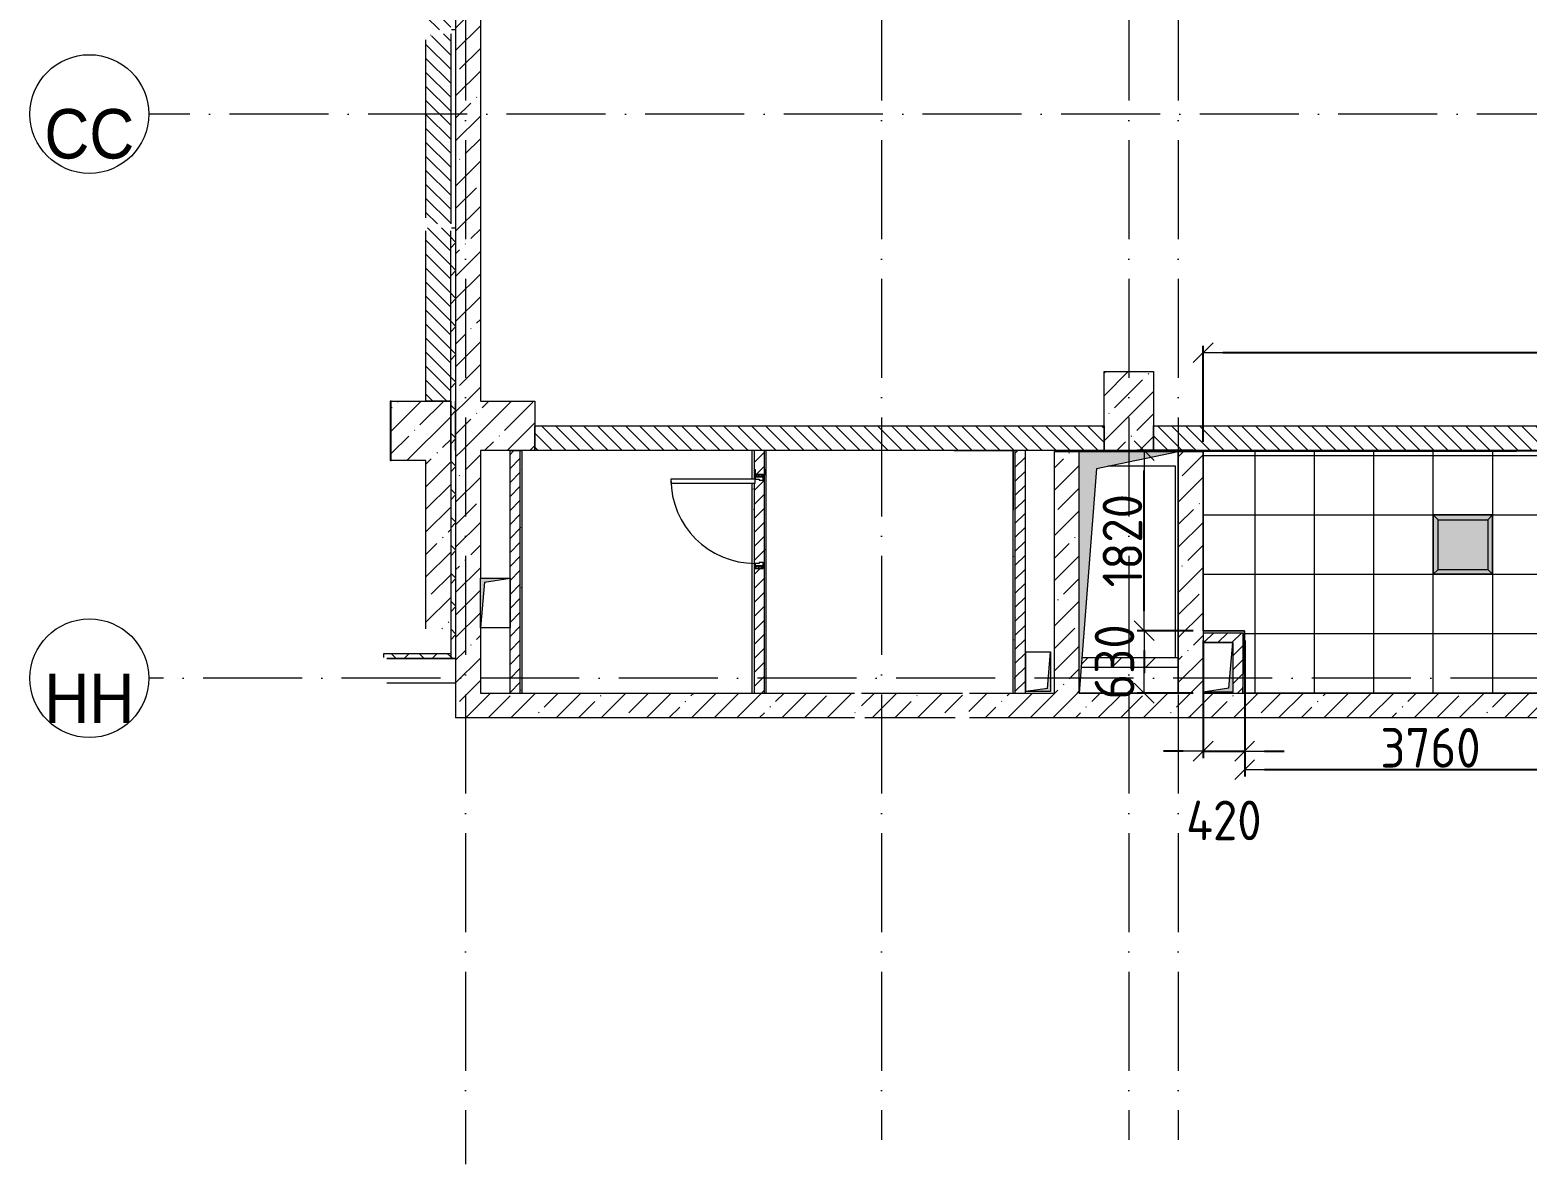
# Model space of a CAD drawing. Header units: millimetres. Extents: x -537608 to 253996, y -217170 to 186033.
# Drawn here: x 222978 to 238101, y 104171 to 115629 of the extents above; entities that cross this region are included whole.
import ezdxf

# ---------------------------------------------------------------- set-up
doc = ezdxf.new("R2010")
doc.units = ezdxf.units.MM
doc.linetypes.add('50_200_ШТРИХ_1Т_ш5_п1_п1_', pattern=[1400, 1000, -200, 0, -200])
doc.linetypes.add('IMPORT-Разомкнутая', pattern=[211666.660309, 126999.998093, -84666.662216])
for name, color, linetype, lineweight in [('A-CLNG', 7, 'Continuous', 9), ('A-CLNG-PATT', 7, 'Continuous', 9), ('A-DETL-1', 7, 'IMPORT-Разомкнутая', 5), ('A-DETL-5', 7, '50_200_ШТРИХ_1Т_ш5_п1_п1_', 5), ('A-DOOR', 7, 'Continuous', 9), ('A-DOOR-1', 7, 'Continuous', 5), ('A-DOOR-FRAM', 7, 'Continuous', 9), ('A-DOOR-FRAM-1', 7, 'Continuous', 5), ('A-FLOR', 7, 'Continuous', 9), ('A-WALL', 7, 'Continuous', 5), ('A-WALL-FNSH-1', 7, 'Continuous', 5), ('I-WALL', 7, 'Continuous', 5), ('S-COLS', 7, 'Continuous', 9), ('S-COLS-1', 7, 'Continuous', 5), ('Размеры', 7, 'Continuous', 15)]:
    doc.layers.add(name, color=color, linetype=linetype, lineweight=lineweight)
for name, color, linetype, lineweight, true_color in [('A-DETL-6', 7, 'Continuous', 9, 0x0070df), ('A-DETL-GENF-1', 7, 'Continuous', 9, 0xffffff), ('A-GENM-1', 7, 'Continuous', 9, 0xaaaaaa), ('A-GENM-2', 7, 'Continuous', 20, 0xaaaaaa), ('I-WALL-2', 7, 'Continuous', 5, 0x787878), ('M-EQPM-1', 7, 'Continuous', 9, 0xaaaaaa), ('M-EQPM-2', 7, 'Continuous', 9, 0xe2e2e2), ('Оси-1', 7, 'Continuous', 20, 0xaaaaaa), ('Оси-2', 7, 'Continuous', 9, 0xaaaaaa), ('Оси-3', 7, '50_200_ШТРИХ_1Т_ш5_п1_п1_', 9, 0xaaaaaa)]:
    doc.layers.add(name, color=color, linetype=linetype, lineweight=lineweight, true_color=true_color)
doc.styles.add('Arial', font='arial.ttf', dxfattribs={"width": 0.9, "height": 500})
doc.styles.add('СПДС', font='isocpeur.ttf', dxfattribs={"width": 0.9})
doc.dimstyles.new('Больше Размера А3', dxfattribs={"dimtxt": 400, "dimasz": 200, "dimexe": 70, "dimexo": 100, "dimgap": 20, "dimtad": 1, "dimdec": 0, "dimrnd": 10, "dimzin": 0, "dimdsep": 46, "dimtxsty": 'СПДС', "dimblk": 'ARROWHEAD_6', "dimcen": 1, "dimclrd": 256, "dimclre": 256, "dimclrt": 256, "dimazin": 0, "dimtfac": 1, "dimtdec": 0, "dimtmove": 2, "dimatfit": 3, "dimfxl": 1, "dimtolj": 1, "dimtzin": 0, "dimarcsym": 0})
pattern_1 = [(45, (177078.66, 41498.28), (-228.0985, 228.0985), []), (45, (177306.76, 41498.28), (-228.0985, 228.0985), [403.225, -80.645, 6.706, -73.939])]
pattern_2 = [(45, (177078.66, 41498.28), (-70.71068, 70.71068), [])]
pattern_3 = [(0, (177078.66, 41498.28), (406.4, 101.6), [6.706, -298.094, 6.706, -298.094, -1625.6]), (0, (177078.66, 41498.28), (406.4, 101.6), [-609.6, 6.706, -602.894, 6.706, -298.094, -711.2]), (0, (177078.66, 41498.28), (406.4, 101.6), [-1524, 6.706, -196.494, 6.706, -501.294]), (120, (177231.06, 41549.08), (-291.18818, 301.15272), [6.706, -298.094, 6.706, -298.094, -1625.6]), (120, (177231.06, 41549.08), (-291.18818, 301.15272), [-609.6, 6.706, -602.894, 6.706, -298.094, -711.2]), (120, (177231.06, 41549.08), (-291.18818, 301.15272), [-1524, 6.706, -196.494, 6.706, -501.294]), (240, (177281.86, 41752.28), (-115.21182, -402.75272), [6.706, -298.094, 6.706, -298.094, -1625.6]), (240, (177281.86, 41752.28), (-115.21182, -402.75272), [-609.6, 6.706, -602.894, 6.706, -298.094, -711.2]), (240, (177281.86, 41752.28), (-115.21182, -402.75272), [-1524, 6.706, -196.494, 6.706, -501.294])]
pattern_4 = [(135, (177078.66, 41498.28), (-70.71068, -70.71068), [])]
pattern_5 = [(45, (177078.66, 41498.28), (-141.42136, 141.42136), []), (135, (177078.66, 41498.28), (-141.42136, -141.42136), [])]

# ---------------------------------------------------------------- blocks, each defined once
blk = doc.blocks.new('110_Дверь_СКБ_1Ст1 - СОШ_Д-24_Дв_950x2100h_С_У и душ в комнате инструктора_ С_У медблока_ С_У персонала пищеблок-25939817-АИ_План потолка_1 этаж')
at = {"layer": 'A-DOOR-1'}
h = blk.add_hatch(dxfattribs=at)
h.set_pattern_fill('FP_117', color=256, style=0, pattern_type=2)
h.set_pattern_definition([(45, (-296.384, 134.685), (-14.1421, 14.1421), []), (135, (-296.384, 134.685), (-14.1421, -14.1421), [])])
h.paths.add_polyline_path([(-462.5, -40), (-437.5, -40), (-437.5, 40), (-462.5, 40)])
at = {"layer": 'A-DOOR-FRAM-1'}
h = blk.add_hatch(dxfattribs=at)
h.set_pattern_fill('FP_118', color=256, style=0, pattern_type=2)
h.set_pattern_definition([(135, (1826.41, 134.685), (-14.14214, -14.14214), []), (225, (1826.41, 134.685), (14.14214, -14.14214), [])])
h.paths.add_polyline_path([(462.5, -40), (487.5, -40), (487.5, 40), (462.5, 40)])
at = {"layer": 'A-DOOR'}
for p, q in [((437.5, 890), (397.5, 890)), ((397.5, 890), (397.5, 40)), ((437.5, 40), (437.5, 890)), ((397.5, 40), (437.5, 40))]:
    blk.add_line(p, q, dxfattribs=at)
at = {"layer": 'A-DOOR-1'}
blk.add_arc((437.5, 40), 850, 90, 180, dxfattribs=at)
at = {"layer": 'A-DOOR-FRAM'}
for p, q in [((-437.5, 40), (-462.5, 40)), ((-462.5, 40), (-462.5, -40)), ((-412.5, 40), (-437.5, 40)), ((-437.5, 40), (-437.5, -40)), ((-437.5, -40), (-437.5, 40)), ((-412.5, 0), (-412.5, 40)), ((-402.5, 0), (-412.5, 0)), ((-402.5, -40), (-402.5, 0)), ((437.5, 0), (427.5, 0)), ((427.5, 0), (427.5, -40)), ((437.5, 40), (437.5, 0)), ((462.5, 40), (437.5, 40)), ((462.5, -40), (462.5, 40)), ((487.5, 40), (462.5, 40)), ((462.5, 40), (462.5, -40)), ((487.5, -40), (487.5, 40)), ((-462.5, -40), (-437.5, -40)), ((-437.5, -40), (-402.5, -40)), ((427.5, -40), (462.5, -40)), ((462.5, -40), (487.5, -40))]:
    blk.add_line(p, q, dxfattribs=at)
blk = doc.blocks.new('Канал вертикальный прямоугольный - Шахта - значок проема-25054684-АИ_План потолка_1 этаж')
at = {"layer": 'M-EQPM-2'}
blk.add_hatch(color=256, dxfattribs=at).paths.add_polyline_path([(-500, -1220), (-328, 1048), (500, 1220), (-500, 1220), (-500, -920)])
at = {"layer": 'M-EQPM-1'}
for p, q in [((-500, -1220), (-500, 1220)), ((-500, 1220), (500, 1220)), ((-328, 1048), (500, 1220)), ((500, 1220), (500, -1220)), ((-328, 1048), (-500, -1220)), ((500, -1220), (-500, -1220))]:
    blk.add_line(p, q, dxfattribs=at)
blk = doc.blocks.new('Канал вертикальный прямоугольный - Шахта - значок проема-24087344-АИ_План потолка_1 этаж')
at = {"layer": 'M-EQPM-2'}
blk.add_hatch(color=256, dxfattribs=at).paths.add_polyline_path([(-150, 250), (-150, -250), (-110, 210), (150, 250), (-110, 250)])
at = {"layer": 'M-EQPM-1'}
for p, q in [((-150, -250), (-150, 250)), ((-150, 250), (150, 250)), ((-110, 210), (-150, -250)), ((-110, 210), (150, 250)), ((150, 250), (150, -250)), ((150, -250), (-150, -250))]:
    blk.add_line(p, q, dxfattribs=at)
blk = doc.blocks.new('Канал вертикальный прямоугольный - Шахта - значок проема-24087386-АИ_План потолка_1 этаж')
at = {"layer": 'M-EQPM-2'}
blk.add_hatch(color=256, dxfattribs=at).paths.add_polyline_path([(-125, 200), (-125, -200), (-92.5, 167.5), (125, 200), (-92.5, 200)])
at = {"layer": 'M-EQPM-1'}
for p, q in [((-125, -200), (-125, 200)), ((-125, 200), (125, 200)), ((-92.5, 167.5), (-125, -200)), ((-92.5, 167.5), (125, 200)), ((125, 200), (125, -200)), ((125, -200), (-125, -200))]:
    blk.add_line(p, q, dxfattribs=at)
blk = doc.blocks.new('Фахверк 100_16 - Фахверк 100_1-25916431-АИ_План потолка_1 этаж')
at = {"layer": 'A-GENM-2'}
for p, q in [((2175, 81411), (2175, 81466)), ((2175, 81466), (2200, 81466)), ((2180, 81411), (2175, 81411)), ((2200, 81461), (2180, 81461)), ((2180, 81461), (2180, 81411)), ((2280, 81466), (2285, 81466)), ((2280, 81411), (2280, 81461)), ((2285, 81411), (2280, 81411)), ((2285, 81466), (2285, 81411))]:
    blk.add_line(p, q, dxfattribs=at)
blk = doc.blocks.new('Ось сетки - Круг_Ø6_00__ISO-2_5_0_9K_-17386508-АИ_План потолка_1 этаж')
at = {"layer": 'Оси-1'}
blk.add_circle((0, 0), 3, dxfattribs=at)
blk = doc.blocks.new('ARROWHEAD_6')
at = {"color": 0, "linetype": 'Continuous'}
for p, q in [((0, 0), (-1, 0)), ((-0.5, -0.5), (0.5, 0.5))]:
    blk.add_line(p, q, dxfattribs=at)
blk = doc.blocks.new('*D160')
at = {"layer": 'Defpoints', "color": 0, "transparency": 16777216}
for p in [(244340, 112369), (234829, 111369), (244340, 111369)]:
    blk.add_point(p, dxfattribs=at)
at = {"layer": 'Размеры', "lineweight": -2, "transparency": 16777216}
for p, q in [((234829, 111469), (234829, 112439)), ((235029, 112369), (244140, 112369)), ((244340, 111469), (244340, 112439))]:
    blk.add_line(p, q, dxfattribs=at)
at = {"layer": 'Размеры', "lineweight": -2, "transparency": 16777216, "xscale": 200, "yscale": 200, "zscale": 200, "rotation": 180}
blk.add_blockref('ARROWHEAD_6', (234829, 112369), dxfattribs=at)
at = {"layer": 'Размеры', "lineweight": -2, "transparency": 16777216, "xscale": 200, "yscale": 200, "zscale": 200}
blk.add_blockref('ARROWHEAD_6', (244340, 112369), dxfattribs=at)
at = {"layer": 'Размеры', "transparency": 16777216, "insert": (239585, 112589), "char_height": 400, "attachment_point": 5, "style": 'СПДС'}
blk.add_mtext('\\A1;9510', dxfattribs=at)
blk = doc.blocks.new('*D163')
at = {"layer": 'Defpoints', "color": 0, "transparency": 16777216}
for p in [(234234, 111379), (234829, 111379), (234829, 109559)]:
    blk.add_point(p, dxfattribs=at)
at = {"layer": 'Размеры', "lineweight": -2, "transparency": 16777216}
for p, q in [((234729, 111379), (234164, 111379)), ((234234, 109759), (234234, 111179)), ((234729, 109559), (234164, 109559))]:
    blk.add_line(p, q, dxfattribs=at)
at = {"layer": 'Размеры', "lineweight": -2, "transparency": 16777216, "xscale": 200, "yscale": 200, "zscale": 200}
for p, rotation in [((234234, 111379), 90), ((234234, 109559), 270)]:
    blk.add_blockref('ARROWHEAD_6', p, dxfattribs=dict(at, rotation=rotation))
at = {"layer": 'Размеры', "transparency": 16777216, "insert": (234014, 110469), "char_height": 400, "attachment_point": 5, "rotation": 90, "style": 'СПДС'}
blk.add_mtext('\\A1;1820', dxfattribs=at)
blk = doc.blocks.new('*D164')
at = {"layer": 'Defpoints', "color": 0, "transparency": 16777216}
for p in [(234829, 109559), (235249, 109559), (235249, 108343)]:
    blk.add_point(p, dxfattribs=at)
at = {"layer": 'Размеры', "lineweight": -2, "transparency": 16777216}
for p, q in [((234829, 109459), (234829, 108273)), ((235249, 109459), (235249, 108273)), ((234629, 108343), (234429, 108343)), ((234829, 108343), (235249, 108343)), ((235449, 108343), (235649, 108343))]:
    blk.add_line(p, q, dxfattribs=at)
at = {"layer": 'Размеры', "lineweight": -2, "transparency": 16777216, "xscale": 200, "yscale": 200, "zscale": 200}
blk.add_blockref('ARROWHEAD_6', (234829, 108343), dxfattribs=at)
at = {"layer": 'Размеры', "lineweight": -2, "transparency": 16777216, "xscale": 200, "yscale": 200, "zscale": 200, "rotation": 180}
blk.add_blockref('ARROWHEAD_6', (235249, 108343), dxfattribs=at)
at = {"layer": 'Размеры', "transparency": 16777216, "insert": (235039, 107643), "char_height": 400, "attachment_point": 5, "style": 'СПДС'}
blk.add_mtext('\\A1;420', dxfattribs=at)
blk = doc.blocks.new('*D165')
at = {"layer": 'Defpoints', "color": 0, "transparency": 16777216}
for p in [(239004, 109819), (235249, 109559), (239004, 108156)]:
    blk.add_point(p, dxfattribs=at)
at = {"layer": 'Размеры', "lineweight": -2, "transparency": 16777216}
for p, q in [((239004, 109719), (239004, 108086)), ((235249, 109459), (235249, 108086)), ((235449, 108156), (238804, 108156))]:
    blk.add_line(p, q, dxfattribs=at)
at = {"layer": 'Размеры', "lineweight": -2, "transparency": 16777216, "xscale": 200, "yscale": 200, "zscale": 200, "rotation": 180}
blk.add_blockref('ARROWHEAD_6', (235249, 108156), dxfattribs=at)
at = {"layer": 'Размеры', "lineweight": -2, "transparency": 16777216, "xscale": 200, "yscale": 200, "zscale": 200}
blk.add_blockref('ARROWHEAD_6', (239004, 108156), dxfattribs=at)
at = {"layer": 'Размеры', "transparency": 16777216, "insert": (237126, 108376), "char_height": 400, "attachment_point": 5, "style": 'СПДС'}
blk.add_mtext('\\A1;3760', dxfattribs=at)
blk = doc.blocks.new('*D171')
at = {"layer": 'Defpoints', "color": 0, "transparency": 16777216}
for p in [(234829, 109559), (234234, 108929), (234829, 108929)]:
    blk.add_point(p, dxfattribs=at)
at = {"layer": 'Размеры', "lineweight": -2, "transparency": 16777216}
for p, q in [((234729, 109559), (234164, 109559)), ((234234, 109359), (234234, 109129)), ((234729, 108929), (234164, 108929))]:
    blk.add_line(p, q, dxfattribs=at)
at = {"layer": 'Размеры', "lineweight": -2, "transparency": 16777216, "xscale": 200, "yscale": 200, "zscale": 200}
for p, rotation in [((234234, 109559), 90), ((234234, 108929), 270)]:
    blk.add_blockref('ARROWHEAD_6', p, dxfattribs=dict(at, rotation=rotation))
at = {"layer": 'Размеры', "transparency": 16777216, "insert": (233934, 109244), "char_height": 400, "attachment_point": 5, "rotation": 90, "style": 'СПДС'}
blk.add_mtext('\\A1;630', dxfattribs=at)

msp = doc.modelspace()

# ---------------------------------------------------------------- hatches: boundary and pattern name
at = {"layer": 'A-CLNG-PATT'}
h = msp.add_hatch(dxfattribs=at)
h.set_pattern_fill('FP_322', color=256, style=0, pattern_type=2)
h.set_pattern_definition([(0, (241953.66, 109529.3), (0, -600), []), (270, (241953.66, 109529.3), (-600, -4e-14), [])])
h.paths.add_polyline_path([(235801.6697, 108929.3258), (239003.6584, 108929.3258), (239003.6584, 109819.3258), (240078.6584, 109819.3258), (240078.6584, 109409.3258), (241454.7194, 109409.3258), (241455.189, 108929.3258), (245778.6584, 108929.3258), (245778.6584, 109178.9783), (246278.6584, 109178.9783), (246278.6584, 108929.3258), (248553.6584, 108929.3258), (248553.6584, 111378.9783), (244760.3938, 111378.9783), (244760.3938, 111049.3258), (244320.3938, 111049.3258), (244320.3938, 111378.9783), (243618.6584, 111378.9783), (243618.6584, 111370.9783), (243548.6584, 111370.9783), (243548.6584, 111378.9783), (243538.6584, 111378.9783), (243538.6584, 110428.9783), (243488.6584, 110428.9783), (243488.6584, 111378.9783), (241688.6584, 111378.9783), (241688.6584, 110428.9783), (241638.6584, 110428.9783), (241638.6584, 111378.9783), (241628.6584, 111378.9783), (241628.6584, 111370.9783), (241558.6584, 111370.9783), (241558.6584, 111378.9783), (241454.7194, 111378.9783), (240714.7194, 111378.9783), (234828.6584, 111378.9783), (234828.6584, 109559.3258), (235248.6584, 109559.3258), (235248.6584, 108929.3258)])
h.paths.add_polyline_path([(246278.6584, 110129.3258), (246153.6584, 110129.3258), (246153.6584, 110729.3258), (246753.6584, 110729.3258), (246753.6584, 110129.3258)], flags=16)
h.paths.add_polyline_path([(242553.6584, 110129.3258), (241953.6584, 110129.3258), (241953.6584, 110729.3258), (242553.6584, 110729.3258), (242553.6584, 110244.7092)], flags=16)
h.paths.add_polyline_path([(237753.6584, 110129.3258), (237153.6584, 110129.3258), (237153.6584, 110729.3258), (237753.6584, 110729.3258), (237753.6584, 110286.2876)], flags=16)
at = {"layer": 'A-DETL-GENF-1'}
msp.add_hatch(color=256, dxfattribs=at).paths.add_polyline_path([(237753.6584, 110129.3258), (237753.6584, 110729.3258), (237153.6584, 110729.3258), (237153.6584, 110129.3258), (237219.2073, 110129.3258)])
at = {"layer": 'A-WALL'}
h = msp.add_hatch(dxfattribs=at)
h.set_pattern_fill('FP_1', color=256, style=0, pattern_type=2)
h.set_pattern_definition(pattern_1)
h.paths.add_polyline_path([(227296.4444, 108929.3258), (227528.6584, 108929.3258), (227528.6584, 111378.9783), (227278.6584, 111378.9783), (227278.6584, 108929.3258)])
h.paths.add_polyline_path([(227528.6584, 111878.9783), (227528.6584, 116829.3258), (227278.6584, 116829.3258), (227278.6584, 111878.9783)])
h.paths.add_polyline_path([(227367.7164, 117329.3258), (227528.6584, 117329.3258), (227528.6584, 123179.3258), (227278.6584, 123179.3258), (227278.6584, 117329.3258)])
h.paths.add_polyline_path([(227278.6584, 123679.3258), (227528.6584, 123679.3258), (227528.6584, 126679.3258), (227278.6584, 126679.3258), (227278.6584, 126335.5142)])
h = msp.add_hatch(dxfattribs=at)
h.set_pattern_fill('FP_1', color=256, style=0, pattern_type=2)
h.set_pattern_definition(pattern_1)
h.paths.add_polyline_path([(233328.6584, 108929.3258), (233578.6584, 108929.3258), (233578.6584, 111369.3258), (233328.6584, 111369.3258), (233328.6584, 109231.7068)])
h = msp.add_hatch(dxfattribs=at)
h.set_pattern_fill('FP_1', color=256, style=0, pattern_type=2)
h.set_pattern_definition(pattern_1)
h.paths.add_polyline_path([(234827.4141, 108929.3258), (234828.6584, 108929.3258), (234828.6584, 111369.3258), (234578.6584, 111369.3258), (234578.6584, 108929.3258), (234703.6584, 108929.3258)])
h = msp.add_hatch(dxfattribs=at)
h.set_pattern_fill('FP_1', color=256, style=0, pattern_type=2)
h.set_pattern_definition(pattern_1)
h.paths.add_polyline_path([(226978.6584, 109579.3258), (227228.6584, 109579.3258), (227228.6584, 111278.9783), (226978.6584, 111278.9783), (226978.6584, 109995.0506)])
h = msp.add_hatch(dxfattribs=at)
h.set_pattern_fill('FP_1', color=256, style=0, pattern_type=2)
h.set_pattern_definition(pattern_1)
h.paths.add_polyline_path([(234703.6584, 108679.3258), (234703.6584, 108929.3258), (232463.5478, 108929.3258), (232463.5478, 108679.3258), (234384.1322, 108679.3258)])
h.paths.add_polyline_path([(227278.6584, 108679.3258), (231313.5478, 108679.3258), (231313.5478, 108929.3258), (227278.6584, 108929.3258), (227278.6584, 108779.3258)])
h.paths.add_polyline_path([(231423.5478, 108679.3258), (232363.5478, 108679.3258), (232363.5478, 108719.3258), (232353.5478, 108719.3258), (232353.5478, 108759.3258), (232398.5478, 108759.3258), (232398.5478, 108929.3258), (231378.5478, 108929.3258), (231378.5478, 108759.3258), (231423.5478, 108759.3258), (231423.5478, 108719.3258), (231413.5478, 108719.3258), (231413.5478, 108679.3258)])
h = msp.add_hatch(dxfattribs=at)
h.set_pattern_fill('FP_1', color=256, style=0, pattern_type=2)
h.set_pattern_definition(pattern_1)
h.paths.add_polyline_path([(235801.6697, 108679.3258), (240328.6584, 108679.3258), (240328.6584, 108929.3258), (240079.5591, 108928.4251), (240078.6584, 108929.3258), (234703.6584, 108929.3258), (234703.6584, 108679.3258), (235266.1439, 108679.3258)])
at = {"layer": 'I-WALL'}
h = msp.add_hatch(dxfattribs=at)
h.set_pattern_fill('FP_2', color=256, style=0, pattern_type=2)
h.set_pattern_definition(pattern_4)
h.paths.add_polyline_path([(227228.6584, 111878.9783), (227228.6584, 113629.3258), (226978.6584, 113629.3258), (226978.6584, 111878.9783)])
h.paths.add_polyline_path([(227058.6584, 113669.3258), (227228.6584, 113669.3258), (227228.6584, 115589.3258), (227058.6584, 115589.3258), (227058.6584, 115569.3258), (227028.6584, 115569.3258), (227028.6584, 115579.3258), (226978.6584, 115579.3258), (226978.6584, 113679.3258), (227028.6584, 113679.3258), (227028.6584, 113689.3258), (227058.6584, 113689.3258), (227058.6584, 113679.3258)])
h.paths.add_polyline_path([(226978.6584, 115629.3258), (227228.6584, 115629.3258), (227228.6584, 116728.9783), (226978.6584, 116728.9783), (226978.6584, 115659.3258)])
h.paths.add_polyline_path([(226978.6584, 117328.9783), (227228.6584, 117328.9783), (227228.6584, 123079.3258), (226978.6584, 123079.3258), (226978.6584, 117481.3313)])
h.paths.add_polyline_path([(226978.6584, 123679.3258), (227228.6584, 123679.3258), (227228.6584, 126578.9783), (226978.6584, 126578.9783), (226978.6584, 126335.5142)])
h = msp.add_hatch(dxfattribs=at)
h.set_pattern_fill('FP_123', color=256, style=0, pattern_type=2)
h.set_pattern_definition(pattern_5)
h.paths.add_polyline_path([(227228.6584, 109279.3258), (227278.6584, 109279.3258), (227278.6584, 113629.3258), (227236.6584, 113629.3258), (227236.6584, 113599.3258), (227228.6584, 113599.3258), (227228.6584, 109289.3258)])
h = msp.add_hatch(dxfattribs=at)
h.set_pattern_fill('FP_2', color=256, style=0, pattern_type=2)
h.set_pattern_definition(pattern_4)
h.paths.add_polyline_path([(234550.6489, 111378.9783), (234838.6584, 111378.9783), (234838.6584, 111628.9783), (234328.6584, 111628.9783), (234328.6584, 111378.9783), (234384.1322, 111378.9783)])
h.paths.add_polyline_path([(231151.0335, 111378.9783), (233828.6584, 111378.9783), (233828.6584, 111628.9783), (228078.6584, 111628.9783), (228078.6584, 111378.9783), (230413.5478, 111378.9783)])
h = msp.add_hatch(dxfattribs=at)
h.set_pattern_fill('FP_2', color=256, style=0, pattern_type=2)
h.set_pattern_definition(pattern_4)
h.paths.add_polyline_path([(241092.909, 111378.9783), (241588.6584, 111378.9783), (241588.6584, 111628.9783), (240328.6584, 111628.9783), (240328.6584, 111378.9783), (240714.7194, 111378.9783)])
h.paths.add_polyline_path([(235248.6584, 111378.9783), (239828.6584, 111378.9783), (239828.6584, 111628.9783), (234838.6584, 111628.9783), (234838.6584, 111378.9783)])
h.paths.add_polyline_path([(248559.5077, 111378.9783), (248803.6584, 111378.9783), (248803.6584, 111628.9783), (246278.6584, 111628.9783), (246278.6584, 111378.9783), (248553.6584, 111378.9783)])
h.paths.add_polyline_path([(244740.3938, 111378.9783), (245778.6584, 111378.9783), (245778.6584, 111628.9783), (243588.6584, 111628.9783), (243588.6584, 111378.9783), (244640.3938, 111378.9783)])
h.paths.add_polyline_path([(241638.6584, 111378.9783), (243538.6584, 111378.9783), (243538.6584, 111428.9783), (243528.6584, 111428.9783), (243528.6584, 111458.9783), (243548.6584, 111458.9783), (243548.6584, 111628.9783), (241628.6584, 111628.9783), (241628.6584, 111458.9783), (241648.6584, 111458.9783), (241648.6584, 111428.9783), (241638.6584, 111428.9783), (241638.6584, 111392.0524)])
h = msp.add_hatch(dxfattribs=at)
h.set_pattern_fill('FP_4', color=256, style=0, pattern_type=2)
h.set_pattern_definition(pattern_2)
h.paths.add_polyline_path([(227828.6584, 108929.3258), (227928.6584, 108929.3258), (227928.6584, 111378.9783), (227828.6584, 111378.9783), (227828.6584, 109079.9565)])
h = msp.add_hatch(dxfattribs=at)
h.set_pattern_fill('FP_4', color=256, style=0, pattern_type=2)
h.set_pattern_definition(pattern_2)
h.paths.add_polyline_path([(230303.5478, 111089.3258), (230303.5478, 111139.3258), (230383.5478, 111139.3258), (230383.5478, 111079.3258), (230343.5478, 111079.3258), (230343.5478, 111089.3258)])
h.paths.add_polyline_path([(230393.5478, 108929.3258), (230393.5478, 111378.9783), (230293.5478, 111378.9783), (230293.5478, 111089.3258), (230303.5478, 111089.3258), (230303.5478, 111049.3258), (230293.5478, 111049.3258), (230293.5478, 108929.3258)])
h.paths.add_polyline_path([(230383.5478, 110189.3258), (230303.5478, 110189.3258), (230303.5478, 110239.3258), (230343.5478, 110239.3258), (230343.5478, 110249.3258), (230383.5478, 110249.3258), (230383.5478, 110214.3258)])
h = msp.add_hatch(dxfattribs=at)
h.set_pattern_fill('FP_4', color=256, style=0, pattern_type=2)
h.set_pattern_definition(pattern_2)
h.paths.add_polyline_path([(233031.5838, 108929.3258), (233031.5838, 111378.9783), (232931.5838, 111378.9783), (232931.5838, 108929.3258)])
h = msp.add_hatch(dxfattribs=at)
h.set_pattern_fill('FP_4', color=256, style=0, pattern_type=2)
h.set_pattern_definition(pattern_2)
h.paths.add_polyline_path([(235088.6584, 109439.3258), (235228.6584, 109439.3258), (235228.6584, 109539.3258), (234828.6584, 109539.3258), (234828.6584, 109439.3258), (234845.233, 109439.3258)])
h = msp.add_hatch(dxfattribs=at)
h.set_pattern_fill('FP_4', color=256, style=0, pattern_type=2)
h.set_pattern_definition(pattern_2)
h.paths.add_polyline_path([(235228.6584, 108929.3258), (235228.6584, 109439.3258), (235128.6584, 109439.3258), (235128.6584, 108929.3258)])
h = msp.add_hatch(dxfattribs=at)
h.set_pattern_fill('FP_123', color=256, style=0, pattern_type=2)
h.set_pattern_definition(pattern_5)
h.paths.add_polyline_path([(227228.6584, 109279.3258), (227228.6584, 109329.3258), (226553.6584, 109329.3258), (226553.6584, 109287.3258), (226583.6584, 109287.3258), (226583.6584, 109279.3258)])
h = msp.add_hatch(dxfattribs=at)
h.set_pattern_fill('FP_5', color=256, style=0, pattern_type=2)
h.set_pattern_definition([(45, (177078.66, 41498.28), (-169.7056, 169.7056), [])])
h.paths.add_polyline_path([(234578.6584, 109189.3258), (234578.6584, 109289.3258), (233605.96, 109289.3258), (233598.3762, 109189.3258), (234384.1322, 109189.3258)])
at = {"layer": 'I-WALL-2'}
h = msp.add_hatch(dxfattribs=at)
h.set_pattern_fill('FP_3', color=256, style=0, pattern_type=2)
h.set_pattern_definition(pattern_3)
h.paths.add_polyline_path([(227948.6584, 108929.3258), (227948.6584, 111378.9783), (227928.6584, 111378.9783), (227928.6584, 108929.3258)])
h = msp.add_hatch(dxfattribs=at)
h.set_pattern_fill('FP_3', color=256, style=0, pattern_type=2)
h.set_pattern_definition(pattern_3)
h.paths.add_polyline_path([(230293.5478, 108929.3258), (230293.5478, 111049.3258), (230273.5478, 111049.3258), (230273.5478, 108929.3258)])
h.paths.add_polyline_path([(230273.5478, 111089.3258), (230293.5478, 111089.3258), (230293.5478, 111378.9783), (230273.5478, 111378.9783), (230273.5478, 111368.7298)])
h = msp.add_hatch(dxfattribs=at)
h.set_pattern_fill('FP_3', color=256, style=0, pattern_type=2)
h.set_pattern_definition(pattern_3)
h.paths.add_polyline_path([(230413.5478, 108929.3258), (230413.5478, 111378.9783), (230393.5478, 111377.5142), (230393.5478, 108929.3258)])
h = msp.add_hatch(dxfattribs=at)
h.set_pattern_fill('FP_3', color=256, style=0, pattern_type=2)
h.set_pattern_definition(pattern_3)
h.paths.add_polyline_path([(232931.5838, 108929.3258), (232931.5838, 111378.9783), (232911.5838, 111378.9783), (232911.5838, 108929.3258)])
h = msp.add_hatch(dxfattribs=at)
h.set_pattern_fill('FP_3', color=256, style=0, pattern_type=2)
h.set_pattern_definition(pattern_3)
h.paths.add_polyline_path([(234928.6584, 109539.3258), (235248.6584, 109539.3258), (235248.6584, 109559.3258), (234828.6584, 109559.3258), (234828.6584, 109539.3258), (234831.4208, 109539.3258)])
h = msp.add_hatch(dxfattribs=at)
h.set_pattern_fill('FP_3', color=256, style=0, pattern_type=2)
h.set_pattern_definition(pattern_3)
h.paths.add_polyline_path([(235248.6584, 108929.3258), (235248.6584, 109539.3258), (235228.6584, 109539.3258), (235228.6584, 108929.3258)])
at = {"layer": 'S-COLS-1'}
h = msp.add_hatch(dxfattribs=at)
h.set_pattern_fill('FP_1', color=256, style=0, pattern_type=2)
h.set_pattern_definition(pattern_1)
h.paths.add_polyline_path([(233828.6584, 111378.9783), (234328.6584, 111378.9783), (234328.6584, 112178.9783), (233828.6584, 112178.9783), (233828.6584, 111628.9783)])
h = msp.add_hatch(dxfattribs=at)
h.set_pattern_fill('FP_1', color=256, style=0, pattern_type=2)
h.set_pattern_definition(pattern_1)
h.paths.add_polyline_path([(226628.6584, 111278.9783), (227228.6584, 111278.9783), (227228.6584, 111878.9783), (226628.6584, 111878.9783), (226628.6584, 111628.9783)])
h = msp.add_hatch(dxfattribs=at)
h.set_pattern_fill('FP_1', color=256, style=0, pattern_type=2)
h.set_pattern_definition(pattern_1)
h.paths.add_polyline_path([(227828.6584, 111378.9783), (228078.6584, 111378.9783), (228078.6584, 111878.9783), (227278.6584, 111878.9783), (227278.6584, 111378.9783), (227528.6584, 111378.9783)])

# ---------------------------------------------------------------- linework, layer by layer
at = {"layer": 'A-CLNG'}
for p, q in [((226628.6584, 111878.9783), (226618.6584, 111878.9783)), ((226618.6584, 111878.9783), (226618.6584, 111278.9783)), ((234828.6584, 111369.3258), (234828.6584, 111378.9783)), ((226618.6584, 111278.9783), (226628.6584, 111278.9783))]:
    msp.add_line(p, q, dxfattribs=at)
at = {"layer": 'A-DETL-1'}
for p, q in [((232911.5838, 111378.9783), (232311.5838, 111378.9783)), ((232911.5838, 110778.9783), (232911.5838, 111378.9783)), ((237753.6584, 110729.3258), (237153.6584, 110729.3258)), ((237153.6584, 110729.3258), (237153.6584, 110129.3258)), ((237753.6584, 110129.3258), (237753.6584, 110729.3258)), ((237153.6584, 110129.3258), (237753.6584, 110129.3258))]:
    msp.add_line(p, q, dxfattribs=at)
at = {"layer": 'A-DETL-5'}
for p, q in [((232311.5838, 111378.9783), (232911.5838, 111378.9783)), ((232911.5838, 111378.9783), (232911.5838, 110778.9783))]:
    msp.add_line(p, q, dxfattribs=at)
at = {"layer": 'A-DETL-6', "color": 18, "true_color": 0x000000}
for p, q in [((237153.6584, 110129.3258), (237153.6584, 110729.3258)), ((237153.6584, 110729.3258), (237753.6584, 110729.3258)), ((237203.6584, 110679.3258), (237153.6584, 110729.3258)), ((237703.6584, 110679.3258), (237753.6584, 110729.3258)), ((237753.6584, 110729.3258), (237753.6584, 110129.3258)), ((237203.6584, 110679.3258), (237703.6584, 110679.3258)), ((237203.6584, 110179.3258), (237203.6584, 110679.3258)), ((237703.6584, 110679.3258), (237703.6584, 110179.3258)), ((237153.6584, 110129.3258), (237203.6584, 110179.3258)), ((237753.6584, 110129.3258), (237153.6584, 110129.3258)), ((237203.6584, 110179.3258), (237703.6584, 110179.3258)), ((237703.6584, 110179.3258), (237753.6584, 110129.3258))]:
    msp.add_line(p, q, dxfattribs=at)
at = {"layer": 'A-FLOR'}
for p, q in [((234550.6489, 111222.2512), (233870.6481, 111222.2512)), ((234550.6489, 109289.3258), (234550.6489, 111222.2512))]:
    msp.add_line(p, q, dxfattribs=at)
at = {"layer": 'A-WALL'}
for p, q in [((227278.6584, 116829.3258), (227278.6584, 108679.3258)), ((227528.6584, 116829.3258), (227528.6584, 111878.9783)), ((227228.6584, 115589.3258), (227228.6584, 113669.3258)), ((227278.6584, 115629.3258), (227236.6584, 115629.3258)), ((226978.6584, 113729.3258), (226978.6584, 115529.3258)), ((226978.6584, 111878.9783), (226978.6584, 113599.3258)), ((227228.6584, 111278.9783), (227228.6584, 113599.3258)), ((227236.6584, 113629.3258), (227278.6584, 113629.3258)), ((227228.6584, 111878.9783), (226978.6584, 111878.9783)), ((228078.6584, 111628.9783), (233828.6584, 111628.9783)), ((228078.6584, 111378.9783), (228078.6584, 111628.9783)), ((233828.6584, 111628.9783), (233828.6584, 111378.9783)), ((234328.6584, 111378.9783), (234328.6584, 111628.9783)), ((234328.6584, 111628.9783), (239828.6584, 111628.9783)), ((227528.6584, 111378.9783), (227528.6584, 110089.3258)), ((227928.6584, 111378.9783), (227928.6584, 108929.3258)), ((233828.6584, 111378.9783), (228078.6584, 111378.9783)), ((230293.5478, 111378.9783), (230293.5478, 111089.3258)), ((230393.5478, 111378.9783), (230393.5478, 108929.3258)), ((232931.5838, 108929.3258), (232931.5838, 111378.9783)), ((233328.6584, 108929.3258), (233328.6584, 111369.3258)), ((233328.6584, 111369.3258), (233578.6584, 111369.3258)), ((239828.6584, 111378.9783), (234328.6584, 111378.9783)), ((234578.6584, 108929.3258), (234578.6584, 111369.3258)), ((234578.6584, 111369.3258), (234828.6584, 111369.3258)), ((234828.6584, 111369.3258), (234828.6584, 108929.3258)), ((226978.6584, 109579.3258), (226978.6584, 111278.9783)), ((227228.6584, 111278.9783), (227228.6584, 109279.3258)), ((230293.5478, 111049.3258), (230293.5478, 108929.3258)), ((227528.6584, 109589.3258), (227528.6584, 108929.3258)), ((234828.6584, 109539.3258), (235228.6584, 109539.3258)), ((235228.6584, 109539.3258), (235228.6584, 108929.3258)), ((226553.6584, 109287.3258), (226553.6584, 109329.3258)), ((226553.6584, 109329.3258), (227228.6584, 109329.3258)), ((226583.6584, 109279.3258), (227278.6584, 109279.3258)), ((227278.6584, 109279.3258), (226583.6584, 109279.3258)), ((227278.6584, 109029.3258), (226583.6584, 109029.3258)), ((227528.6584, 108929.3258), (231308.5478, 108929.3258)), ((231378.5478, 108929.3258), (232398.5478, 108929.3258)), ((232468.5478, 108929.3258), (233328.6584, 108929.3258)), ((233578.6584, 108929.3258), (234578.6584, 108929.3258)), ((234828.6584, 108929.3258), (240078.6584, 108929.3258)), ((231308.5478, 108679.3258), (227278.6584, 108679.3258)), ((232323.5478, 108679.3258), (231413.5478, 108679.3258)), ((240328.6584, 108679.3258), (232468.5478, 108679.3258))]:
    msp.add_line(p, q, dxfattribs=at)
at = {"layer": 'A-WALL-FNSH-1'}
for p, q in [((227828.6584, 108929.3258), (227828.6584, 111378.9783)), ((227828.6584, 111378.9783), (227948.6584, 111378.9783)), ((227948.6584, 111378.9783), (227948.6584, 108929.3258)), ((230273.5478, 111089.3258), (230273.5478, 111378.9783)), ((230413.5478, 111378.9783), (230413.5478, 108929.3258)), ((232911.5838, 108929.3258), (232911.5838, 111378.9783)), ((233031.5838, 111378.9783), (233031.5838, 108929.3258)), ((230273.5478, 108929.3258), (230273.5478, 111049.3258)), ((234828.6584, 109559.3258), (235248.6584, 109559.3258)), ((235248.6584, 109559.3258), (235248.6584, 108929.3258)), ((235128.6584, 109439.3258), (234828.6584, 109439.3258)), ((234578.6584, 109189.3258), (233598.3762, 109189.3258)), ((233605.96, 109289.3258), (234578.6584, 109289.3258)), ((235128.6584, 108929.3258), (235128.6584, 108939.3258))]:
    msp.add_line(p, q, dxfattribs=at)
at = {"layer": 'S-COLS'}
for p, q in [((228078.6584, 111628.9783), (228078.6584, 111378.9783)), ((233828.6584, 111378.9783), (233828.6584, 111628.9783)), ((234328.6584, 111628.9783), (234328.6584, 111378.9783))]:
    msp.add_line(p, q, dxfattribs=at)
at = {"layer": 'S-COLS-1'}
for p, q in [((233828.6584, 111628.9783), (233828.6584, 112178.9783)), ((233828.6584, 112178.9783), (234328.6584, 112178.9783)), ((234328.6584, 112178.9783), (234328.6584, 111628.9783)), ((226628.6584, 111278.9783), (226628.6584, 111878.9783)), ((226628.6584, 111878.9783), (227228.6584, 111878.9783)), ((227228.6584, 111878.9783), (227228.6584, 111278.9783)), ((227278.6584, 111378.9783), (227278.6584, 111878.9783)), ((227528.6584, 111878.9783), (228078.6584, 111878.9783)), ((228078.6584, 111878.9783), (228078.6584, 111628.9783)), ((228078.6584, 111378.9783), (227528.6584, 111378.9783)), ((234328.6584, 111378.9783), (233828.6584, 111378.9783)), ((226978.6584, 111278.9783), (226628.6584, 111278.9783))]:
    msp.add_line(p, q, dxfattribs=at)
at = {"layer": 'Оси-3'}
for p, q in [((227378.6584, 128515.7545), (227378.6584, 104170.8413)), ((231578.6584, 128515.7545), (231578.6584, 104415.8413)), ((234078.6584, 128515.7545), (234078.6584, 104415.8413)), ((234578.6584, 128515.7545), (234578.6584, 104415.8413)), ((253995.7592, 114779.3258), (224178.4372, 114779.3258)), ((252328.6584, 109079.3258), (224178.4372, 109079.3258))]:
    msp.add_line(p, q, dxfattribs=at)
at = {"layer": 'Размеры'}
msp.add_lwpolyline([(234828.6584, 111369.3258), (244320.3938, 111378.9783), (244320.3938, 111049.3258), (244760.3938, 111049.3258), (244760.3938, 111378.9783), (248553.6584, 111378.9783), (248553.6584, 108929.3258), (246278.6584, 108929.3258), (246278.6584, 109178.9783), (245778.6584, 109178.9783), (245778.6584, 108929.3258), (241434.7194, 108929.3258), (241434.7194, 109389.3258), (240078.6584, 109389.3258), (240078.6584, 109819.3258), (239003.6584, 109819.3258), (239003.6584, 108929.3258), (235228.6584, 108929.3258), (235248.6584, 109559.3258), (234828.6584, 109559.3258)], close=True, dxfattribs=at)

# ---------------------------------------------------------------- block references
at = {"layer": 'A-DOOR', "rotation": 89.99999999999982}
msp.add_blockref('110_Дверь_СКБ_1Ст1 - СОШ_Д-24_Дв_950x2100h_С_У и душ в комнате инструктора_ С_У медблока_ С_У персонала пищеблок-25939817-АИ_План потолка_1 этаж', (230343.5478, 110651.8258), dxfattribs=at)
at = {"layer": 'A-GENM-1', "rotation": 180}
msp.add_blockref('Фахверк 100_16 - Фахверк 100_1-25916431-АИ_План потолка_1 этаж', (232583.6086, 192600.3678), dxfattribs=at)
at = {"layer": 'M-EQPM-1'}
for name, p in [('Канал вертикальный прямоугольный - Шахта - значок проема-25054684-АИ_План потолка_1 этаж', (234078.6584, 110149.3258)), ('Канал вертикальный прямоугольный - Шахта - значок проема-24087344-АИ_План потолка_1 этаж', (227678.6584, 109839.3258))]:
    msp.add_blockref(name, p, dxfattribs=at)
at = {"layer": 'M-EQPM-1', "rotation": 180}
for name, p in [('Канал вертикальный прямоугольный - Шахта - значок проема-24087386-АИ_План потолка_1 этаж', (233163.6584, 109144.6651)), ('Канал вертикальный прямоугольный - Шахта - значок проема-24087344-АИ_План потолка_1 этаж', (234978.6584, 109189.3258))]:
    msp.add_blockref(name, p, dxfattribs=at)
at = {"layer": 'Оси-1', "xscale": 199.9999999999999, "yscale": 199.9999999999999, "zscale": 199.9999999999999}
for p, rotation in [((223578.4372, 114779.3258), 89.99999999999982), ((223578.4372, 109079.3258), 89.9999999999998)]:
    msp.add_blockref('Ось сетки - Круг_Ø6_00__ISO-2_5_0_9K_-17386508-АИ_План потолка_1 этаж', p, dxfattribs=dict(at, rotation=rotation))

# ---------------------------------------------------------------- texts
at = {"layer": 'Оси-2', "char_height": 500, "width": 916.2, "attachment_point": 5, "line_spacing_factor": 0.936439, "style": 'Arial'}
for s, insert in [('\\pxqc,t4.572,9.144,13.716,18.288,22.86,27.432,32.004,36.576,41.148,45.72,50.292,54.864,59.436,64.008,68.58,73.152,77.724,82.296,86.868,91.44,96.012,100.584,105.156,109.728,114.3,118.872,123.444,128.016,132.588,137.16,141.732,146.304;{СС}', (223578.1962, 114576.4456)), ('\\pxqc,t4.572,9.144,13.716,18.288,22.86,27.432,32.004,36.576,41.148,45.72,50.292,54.864,59.436,64.008,68.58,73.152,77.724,82.296,86.868,91.44,96.012,100.584,105.156,109.728,114.3,118.872,123.444,128.016,132.588,137.16,141.732,146.304;{НН}', (223578.1962, 108876.4456))]:
    msp.add_mtext(s, dxfattribs=dict(at, insert=insert))

# ---------------------------------------------------------------- dimensions: what is measured, and where the dimension line sits
at = {"layer": 'Размеры'}
for base, p1, p2, picture, middle in [((244340.3938, 112368.6739), (234828.6584, 111369.3258), (244340.3938, 111369.3258), '*D160', (239584.5261, 112588.6739)), ((239003.6584, 108155.7806), (235248.6584, 109559.3258), (239003.6584, 109819.3258), '*D165', (237126.1584, 108375.7806)), ((235248.6584, 108343.156), (234828.6584, 109559.3258), (235248.6584, 109559.3258), '*D164', (235038.6584, 107643.156))]:
    dim = msp.add_linear_dim(base=base, p1=p1, p2=p2, dimstyle='Больше Размера А3', dxfattribs=at)
    dim.commit()
    dim.dimension.update_dxf_attribs({"geometry": picture, "text_midpoint": middle})
for base, p2, picture, middle in [((234233.8422, 111378.9783), (234828.6584, 111378.9783), '*D163', (234013.8422, 110469.1521)), ((234233.8422, 108929.3258), (234828.6584, 108929.3258), '*D171', (233933.8422, 109244.3258))]:
    dim = msp.add_linear_dim(base=base, p1=(234828.6584, 109559.3258), p2=p2, angle=90, dimstyle='Больше Размера А3', dxfattribs=at)
    dim.commit()
    dim.dimension.update_dxf_attribs({"geometry": picture, "text_midpoint": middle})

doc.saveas('drawing.dxf')
